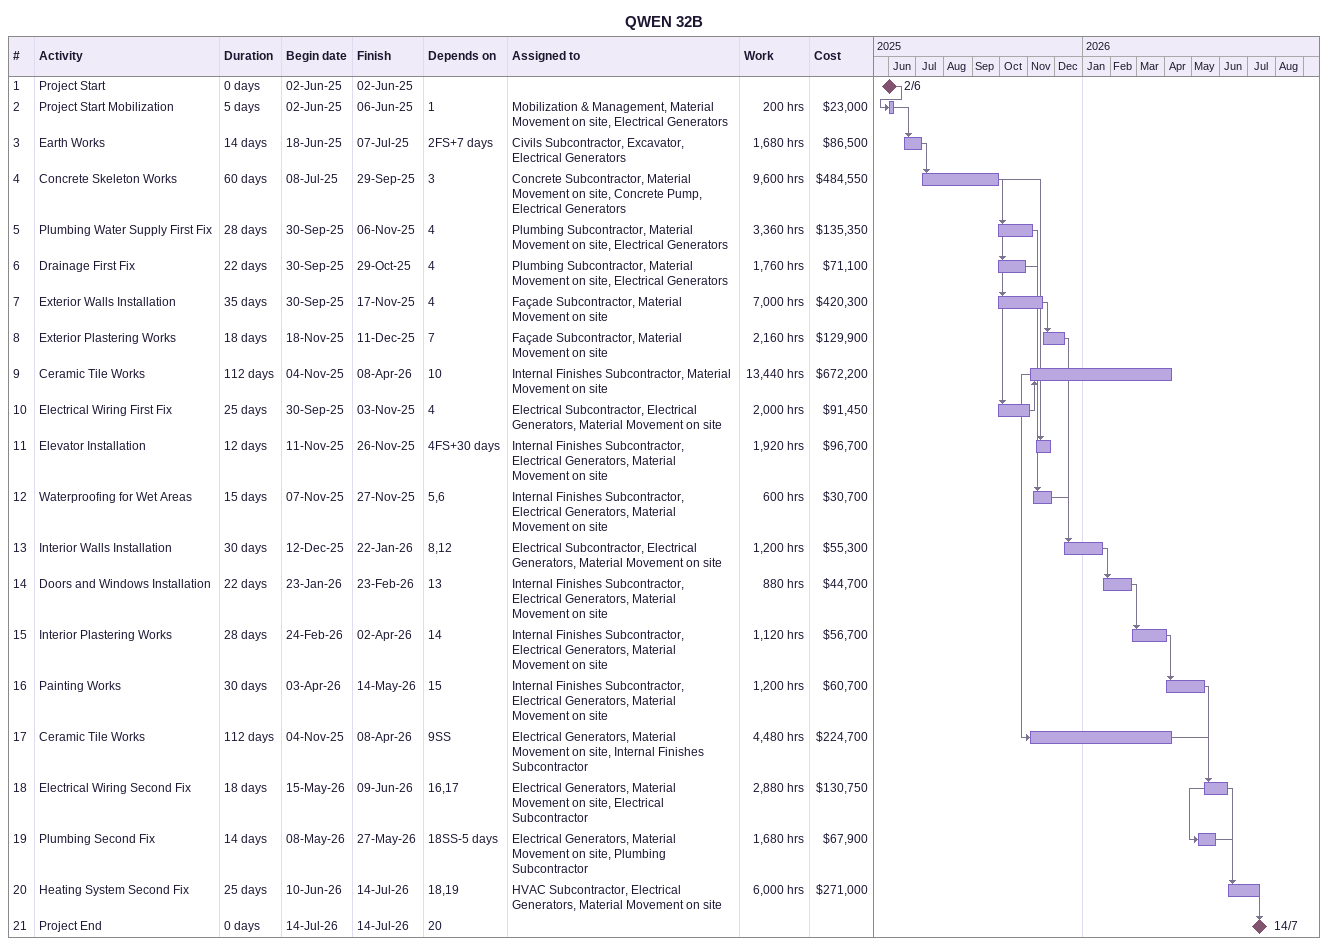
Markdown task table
QWEN 32B

| ID | Task | Duration | Start | Finish | Predecessors | Resources | Work (h) | Cost ($) |
|---|---|---|---|---|---|---|---|---|
| 1 | Project Start | 0d | 2025-06-02 | 2025-06-02 |  |  |  |  |
| 2 | Project Start Mobilization | 5d | 2025-06-02 | 2025-06-06 | 1 | Mobilization & Management, Material Movement on site, Electrical Generators | 200 | 23000 |
| 3 | Earth Works | 14d | 2025-06-18 | 2025-07-07 | 2FS+7d | Civils Subcontractor, Excavator, Electrical Generators | 1680 | 86500 |
| 4 | Concrete Skeleton Works | 60d | 2025-07-08 | 2025-09-29 | 3 | Concrete Subcontractor, Material Movement on site, Concrete Pump, Electrical Generators | 9600 | 484550 |
| 5 | Plumbing Water Supply First Fix | 28d | 2025-09-30 | 2025-11-06 | 4 | Plumbing Subcontractor, Material Movement on site, Electrical Generators | 3360 | 135350 |
| 6 | Drainage First Fix | 22d | 2025-09-30 | 2025-10-29 | 4 | Plumbing Subcontractor, Material Movement on site, Electrical Generators | 1760 | 71100 |
| 7 | Exterior Walls Installation | 35d | 2025-09-30 | 2025-11-17 | 4 | Façade Subcontractor, Material Movement on site | 7000 | 420300 |
| 8 | Exterior Plastering Works | 18d | 2025-11-18 | 2025-12-11 | 7 | Façade Subcontractor, Material Movement on site | 2160 | 129900 |
| 9 | Ceramic Tile Works | 112d | 2025-11-04 | 2026-04-08 | 10 | Internal Finishes Subcontractor, Material Movement on site | 13440 | 672200 |
| 10 | Electrical Wiring First Fix | 25d | 2025-09-30 | 2025-11-03 | 4 | Electrical Subcontractor, Electrical Generators, Material Movement on site | 2000 | 91450 |
| 11 | Elevator Installation | 12d | 2025-11-11 | 2025-11-26 | 4FS+30d | Internal Finishes Subcontractor, Electrical Generators, Material Movement on site | 1920 | 96700 |
| 12 | Waterproofing for Wet Areas | 15d | 2025-11-07 | 2025-11-27 | 5, 6 | Internal Finishes Subcontractor, Electrical Generators, Material Movement on site | 600 | 30700 |
| 13 | Interior Walls Installation | 30d | 2025-12-12 | 2026-01-22 | 8, 12 | Electrical Subcontractor, Electrical Generators, Material Movement on site | 1200 | 55300 |
| 14 | Doors and Windows Installation | 22d | 2026-01-23 | 2026-02-23 | 13 | Internal Finishes Subcontractor, Electrical Generators, Material Movement on site | 880 | 44700 |
| 15 | Interior Plastering Works | 28d | 2026-02-24 | 2026-04-02 | 14 | Internal Finishes Subcontractor, Electrical Generators, Material Movement on site | 1120 | 56700 |
| 16 | Painting Works | 30d | 2026-04-03 | 2026-05-14 | 15 | Internal Finishes Subcontractor, Electrical Generators, Material Movement on site | 1200 | 60700 |
| 17 | Ceramic Tile Works | 112d | 2025-11-04 | 2026-04-08 | 9SS | Electrical Generators, Material Movement on site, Internal Finishes Subcontractor | 4480 | 224700 |
| 18 | Electrical Wiring Second Fix | 18d | 2026-05-15 | 2026-06-09 | 16, 17 | Electrical Generators, Material Movement on site, Electrical Subcontractor | 2880 | 130750 |
| 19 | Plumbing Second Fix | 14d | 2026-05-08 | 2026-05-27 | 18SS-5d | Electrical Generators, Material Movement on site, Plumbing Subcontractor | 1680 | 67900 |
| 20 | Heating System Second Fix | 25d | 2026-06-10 | 2026-07-14 | 18, 19 | HVAC Subcontractor, Electrical Generators, Material Movement on site | 6000 | 271000 |
| 21 | Project End | 0d | 2026-07-14 | 2026-07-14 | 20 |  |  |  |
